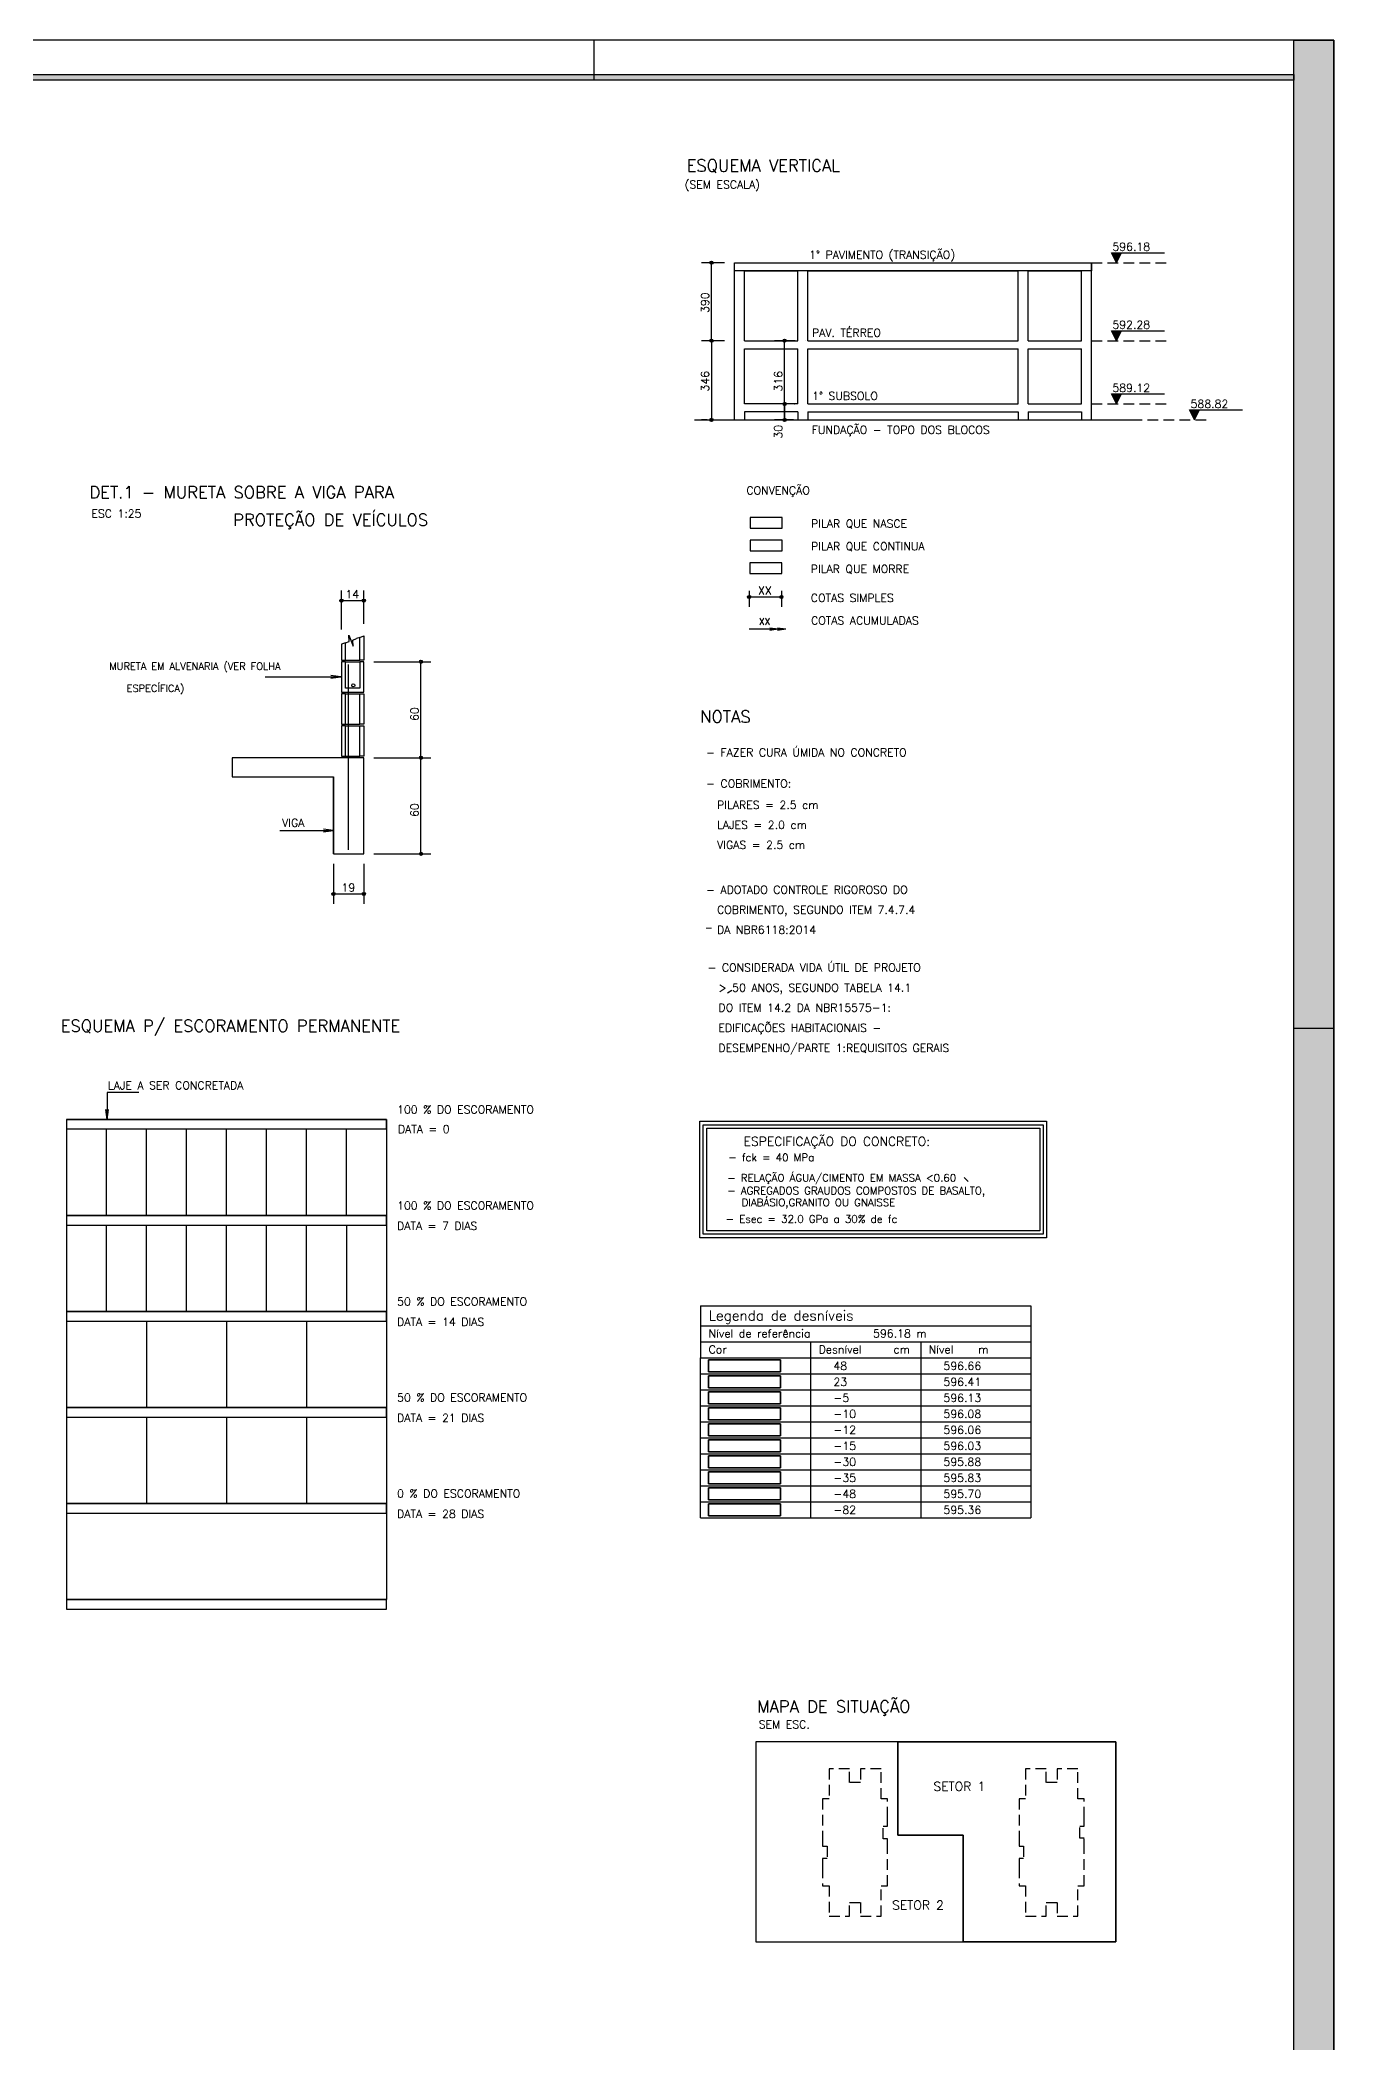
# Model space of a CAD drawing. Extents: x -9640 to 3028, y -691 to 5617.
# Drawn here: x 603 to 3028, y 1861 to 5617 of the extents above; entities that cross this region are included whole.
import ezdxf

# ---------------------------------------------------------------- set-up
doc = ezdxf.new("R2010")
doc.units = 0
doc.header["$LTSCALE"] = 100
doc.header["$MEASUREMENT"] = 0
doc.linetypes.add('ESTILO_TQS_0002', pattern=[0.3, 0.2, -0.1])
doc.layers.get('0').update_dxf_attribs({"color": 245, "linetype": 'CONTINUOUS'})
for name, color, linetype in [('01', 7, 'CONTINUOUS'), ('104', 5, 'CONTINUOUS'), ('132', 7, 'CONTINUOUS'), ('16', 5, 'CONTINUOUS'), ('171', 7, 'CONTINUOUS'), ('2', 5, 'CONTINUOUS'), ('200', 7, 'ESTILO_TQS_0002'), ('21', 1, 'CONTINUOUS'), ('210', 7, 'ESTILO_TQS_0002'), ('221', 102, 'CONTINUOUS'), ('231', 4, 'CONTINUOUS'), ('233', 7, 'CONTINUOUS'), ('235', 7, 'CONTINUOUS'), ('240', 43, 'CONTINUOUS'), ('241', 4, 'CONTINUOUS'), ('243', 9, 'CONTINUOUS'), ('244', 6, 'CONTINUOUS'), ('246', 3, 'CONTINUOUS'), ('248', 8, 'CONTINUOUS'), ('3', 1, 'CONTINUOUS'), ('30', 7, 'CONTINUOUS'), ('4', 3, 'CONTINUOUS'), ('60', 7, 'CONTINUOUS'), ('7', 2, 'CONTINUOUS'), ('9', 3, 'CONTINUOUS')]:
    doc.layers.add(name, color=color, linetype=linetype)
doc.styles.get("Standard").update_dxf_attribs({"font": 'ROMANS.SHX'})

# ---------------------------------------------------------------- blocks, each defined once
blk = doc.blocks.new('_COTAZ')
for p, q in [((0.25, 0.5), (-2.4, 0.5)), ((0, 0), (-0.250001, 0.5)), ((-0.227705, 0.455408), (0.227705, 0.455408)), ((-0.205409, 0.410817), (0.205409, 0.410817)), ((-0.183113, 0.366225), (0.183113, 0.366225)), ((-0.160818, 0.321634), (0.160817, 0.321634)), ((-0.138522, 0.277043), (0.138521, 0.277042)), ((-0.116226, 0.232451), (0.116226, 0.232451)), ((-0.09393, 0.18786), (0.09393, 0.18786)), ((-0.071634, 0.143268), (0.071634, 0.143269)), ((-0.049338, 0.098677), (0.049338, 0.098677)), ((-0.027043, 0.054086), (0.027042, 0.054086)), ((0, 0), (0.25, 0.5))]:
    blk.add_line(p, q)
blk = doc.blocks.new('DOT2', base_point=(2575.862793, -1123.101563))
for radius in [0.16, 0.08]:
    blk.add_circle((2575.862793, -1123.101563), radius)
blk = doc.blocks.new('LINCOR', base_point=(3.340557, 0.831553))
blk.add_lwpolyline([(3.340557, 0.831553), (3.673891, 0.831553), (3.840557, 1.331553), (3.840557, 0.331553), (4.007224, 0.831553), (4.340557, 0.831553)])

msp = doc.modelspace()

# ---------------------------------------------------------------- linework, layer by layer
for p, q in [((1640.424399, 5616.613072), (1640.424399, 5541.613072)), ((1904.543176, 5199.142852), (2023.293176, 5199.142852)), ((1904.543176, 5184.142852), (1904.543176, 5199.142852)), ((1904.543176, 5037.891753), (1904.543176, 5184.142852)), ((1923.293176, 5184.142852), (2023.293176, 5184.142852)), ((1923.293176, 5052.892853), (1923.293176, 5184.142852)), ((2023.293176, 5199.142852), (2435.793176, 5199.142852)), ((2023.293176, 5052.892853), (2023.293176, 5184.142852)), ((2023.293176, 5052.892853), (2023.293176, 5184.142852)), ((2042.043176, 5184.142852), (2435.793176, 5184.142852)), ((2042.043176, 5052.892853), (2042.043176, 5184.142852)), ((2435.793176, 5199.142852), (2573.293176, 5199.142852)), ((2435.793176, 5052.892853), (2435.793176, 5184.142852)), ((2454.543176, 5184.142852), (2554.543176, 5184.142852)), ((2454.543176, 5052.892853), (2454.543176, 5184.142852)), ((2454.543176, 5052.892853), (2454.543176, 5184.142852)), ((2554.543176, 5052.892853), (2554.543176, 5184.142852)), ((2573.293176, 5184.142852), (2573.293176, 5199.142852)), ((2573.293176, 5037.891753), (2573.293176, 5184.142852)), ((1904.543176, 4904.39276), (1904.543176, 5037.891753)), ((1904.543176, 4934.39175), (1904.543176, 5037.891753)), ((1923.293176, 5052.891753), (2023.293176, 5052.891753)), ((1923.293176, 5037.891753), (2023.293176, 5037.891753)), ((1923.293176, 4934.39175), (1923.293176, 5037.891753)), ((2023.293176, 4934.39175), (2023.293176, 5037.891753)), ((2023.293176, 4934.39175), (2023.293176, 5037.891753)), ((2042.043176, 5052.891753), (2435.793176, 5052.891753)), ((2042.043176, 5037.891753), (2435.793176, 5037.891753)), ((2042.043176, 4934.39276), (2042.043176, 5037.891753)), ((2435.793176, 4934.39276), (2435.793176, 5037.891753)), ((2454.543176, 5052.891753), (2554.543176, 5052.891753)), ((2454.543176, 5037.891753), (2554.543176, 5037.891753)), ((2454.543176, 4934.39276), (2454.543176, 5037.891753)), ((2454.543176, 4934.39175), (2454.543176, 5037.891753)), ((2554.543176, 4934.39175), (2554.543176, 5037.891753)), ((2573.293176, 4904.39276), (2573.293176, 5037.891753)), ((2573.293176, 4934.39175), (2573.293176, 5037.891753)), ((2023.293176, 4934.39175), (1923.293176, 4934.39175)), ((2042.043176, 4934.39276), (2435.793176, 4934.39276)), ((2454.543176, 4934.39175), (2554.543176, 4934.39175)), ((1829.543176, 4904.39276), (2648.293176, 4904.39276)), ((2023.293176, 4919.39276), (1923.293176, 4919.39276)), ((1923.293176, 4919.39276), (1923.293176, 4904.39276)), ((2023.293176, 4919.39276), (2023.293176, 4904.39276)), ((2042.043176, 4919.39276), (2435.793176, 4919.39276)), ((2042.043176, 4919.39276), (2042.043176, 4904.39276)), ((2435.793176, 4919.39276), (2435.793176, 4904.39276)), ((2454.543176, 4919.39276), (2454.543176, 4904.39276)), ((2454.543176, 4919.39276), (2554.543176, 4919.39276)), ((2554.543176, 4919.39276), (2554.543176, 4904.39276)), ((1891.079515, 3830.445906), (1899.013633, 3835.174836)), ((2952.924399, 3764.113072), (3027.924399, 3764.113072)), ((651.994986, 3592.924115), (651.994986, 2692.924115)), ((651.994986, 3592.924115), (1251.994986, 3592.924115)), ((651.994986, 3574.924115), (1251.994986, 3574.924115)), ((1251.994986, 3592.924115), (1251.994986, 2692.924115)), ((651.994986, 3412.924115), (1251.994986, 3412.924115)), ((651.994986, 3394.924115), (1251.994986, 3394.924115)), ((651.994986, 3232.924115), (1251.994986, 3232.924115)), ((1840.772438, 3243.166896), (1840.772438, 3145.666896)), ((1840.772438, 3243.166896), (2459.522438, 3243.166896)), ((2459.522438, 3243.166896), (2459.522438, 3205.666896)), ((651.994986, 3214.924115), (1251.994986, 3214.924115)), ((1840.772438, 3205.666896), (2459.522438, 3205.666896)), ((2459.522438, 3205.666896), (2459.522438, 3175.666896)), ((1840.772438, 3175.666896), (2459.522438, 3175.666896)), ((2047.022438, 3175.666896), (2047.022438, 3145.666896)), ((2253.272438, 3175.666896), (2253.272438, 3145.666896)), ((2459.522438, 3175.666896), (2459.522438, 3145.666896)), ((1840.772438, 3145.666896), (2459.522438, 3145.666896)), ((1840.772438, 3145.666896), (2459.522438, 3145.666896)), ((1840.772438, 3145.666896), (1840.772438, 3145.666896)), ((1840.772438, 3115.666896), (1840.772438, 3145.666896)), ((2047.022438, 3145.666896), (2047.022438, 3145.666896)), ((2047.022438, 3145.666896), (2047.022438, 3115.666896)), ((2253.272438, 3145.666896), (2253.272438, 3145.666896)), ((2253.272438, 3145.666896), (2253.272438, 3115.666896)), ((2459.522438, 3145.666896), (2459.522438, 3145.666896)), ((2459.522438, 3145.666896), (2459.522438, 3115.666896)), ((1840.772438, 3115.666896), (2459.522438, 3115.666896)), ((1840.772438, 3085.666896), (1840.772438, 3115.666896)), ((1840.772438, 3085.666896), (2459.522438, 3085.666896)), ((1840.772438, 3055.666896), (1840.772438, 3085.666896)), ((2047.022438, 3115.666896), (2047.022438, 3085.666896)), ((2047.022438, 3085.666896), (2047.022438, 3055.666896)), ((2253.272438, 3115.666896), (2253.272438, 3085.666896)), ((2253.272438, 3085.666896), (2253.272438, 3055.666896)), ((2459.522438, 3115.666896), (2459.522438, 3085.666896)), ((2459.522438, 3085.666896), (2459.522438, 3055.666896)), ((651.994986, 3052.924115), (1251.994986, 3052.924115)), ((1840.772438, 3055.666896), (2459.522438, 3055.666896)), ((1840.772438, 3025.666896), (1840.772438, 3055.666896)), ((2047.022438, 3055.666896), (2047.022438, 3025.666896)), ((2253.272438, 3055.666896), (2253.272438, 3025.666896)), ((2459.522438, 3055.666896), (2459.522438, 3025.666896)), ((651.994986, 3034.924115), (1251.994986, 3034.924115)), ((1840.772438, 3025.666896), (2459.522438, 3025.666896)), ((1840.772438, 2995.666896), (1840.772438, 3025.666896)), ((2047.022438, 3025.666896), (2047.022438, 2995.666896)), ((2253.272438, 3025.666896), (2253.272438, 2995.666896)), ((2459.522438, 3025.666896), (2459.522438, 2995.666896)), ((1840.772438, 2965.666896), (1840.772438, 2995.666896)), ((1840.772438, 2995.666896), (2459.522438, 2995.666896)), ((2047.022438, 2995.666896), (2047.022438, 2965.666896)), ((2253.272438, 2995.666896), (2253.272438, 2965.666896)), ((2459.522438, 2995.666896), (2459.522438, 2965.666896)), ((1840.772438, 2965.666896), (2459.522438, 2965.666896)), ((1840.772438, 2935.666896), (1840.772438, 2965.666896)), ((1840.772438, 2875.666896), (1840.772438, 2935.666896)), ((1840.772438, 2935.666896), (2459.522438, 2935.666896)), ((2047.022438, 2965.666896), (2047.022438, 2935.666896)), ((2047.022438, 2935.666896), (2047.022438, 2875.666896)), ((2253.272438, 2965.666896), (2253.272438, 2935.666896)), ((2253.272438, 2935.666896), (2253.272438, 2875.666896)), ((2459.522438, 2965.666896), (2459.522438, 2935.666896)), ((2459.522438, 2935.666896), (2459.522438, 2875.666896)), ((1840.772438, 2905.666896), (2459.522438, 2905.666896)), ((651.994986, 2872.924115), (1251.994986, 2872.924115)), ((651.994986, 2854.924115), (1251.994986, 2854.924115)), ((1840.772438, 2875.666896), (2459.522438, 2875.666896)), ((1840.772438, 2875.666896), (1840.772438, 2875.666896)), ((1840.772438, 2845.666896), (1840.772438, 2875.666896)), ((1840.772438, 2875.666896), (2459.522438, 2875.666896)), ((1840.772438, 2875.666896), (1840.772438, 2875.666896)), ((2047.022438, 2875.666896), (2047.022438, 2875.666896)), ((2047.022438, 2875.666896), (2047.022438, 2845.666896)), ((2047.022438, 2875.666896), (2047.022438, 2875.666896)), ((2253.272438, 2875.666896), (2253.272438, 2875.666896)), ((2253.272438, 2875.666896), (2253.272438, 2845.666896)), ((2253.272438, 2875.666896), (2253.272438, 2875.666896)), ((2459.522438, 2875.666896), (2459.522438, 2875.666896)), ((2459.522438, 2875.666896), (2459.522438, 2845.666896)), ((2459.522438, 2875.666896), (2459.522438, 2875.666896)), ((1840.772438, 2845.666896), (2459.522438, 2845.666896)), ((651.994986, 2692.924115), (1251.994986, 2692.924115)), ((651.994986, 2692.924115), (1251.994986, 2692.924115)), ((651.994986, 2674.924115), (1251.994986, 2674.924115))]:
    msp.add_line(p, q)
for points in [[(-9639.575601, -690.886928), (3027.924399, -690.886928), (3027.924399, 5616.613072), (-9639.575601, 5616.613072), (-9639.575601, -690.886928)], [(2952.924399, 5616.613072), (3027.924399, 5616.613072), (3027.924399, -690.886928), (2952.924399, -690.886928), (2952.924399, 5616.613072)], [(2952.924399, -615.886928), (2952.924399, -626.386928), (-9462.575601, -626.386928), (-9462.575601, 5552.113072), (2952.924399, 5552.113072), (2952.924399, 5541.613072), (-9452.075601, 5541.613072), (-9452.075601, -615.886928), (2952.924399, -615.886928)], [(-9452.075601, -615.886928), (2952.924399, -615.886928), (2952.924399, 5541.613072), (-9452.075601, 5541.613072), (-9452.075601, -615.886928)], [(1855.772438, 3119.416896), (1990.772438, 3119.416896), (1990.772438, 3141.916896), (1855.772438, 3141.916896), (1855.772438, 3119.416896)], [(1855.772438, 3089.416896), (1990.772438, 3089.416896), (1990.772438, 3111.916896), (1855.772438, 3111.916896), (1855.772438, 3089.416896)], [(1855.772438, 3059.416896), (1990.772438, 3059.416896), (1990.772438, 3081.916896), (1855.772438, 3081.916896), (1855.772438, 3059.416896)], [(1855.772438, 3029.416896), (1990.772438, 3029.416896), (1990.772438, 3051.916896), (1855.772438, 3051.916896), (1855.772438, 3029.416896)], [(1855.772438, 3021.916896), (1990.772438, 3021.916896), (1990.772438, 2999.416896), (1855.772438, 2999.416896), (1855.772438, 3021.916896)], [(1855.772438, 2991.916896), (1990.772438, 2991.916896), (1990.772438, 2969.416896), (1855.772438, 2969.416896), (1855.772438, 2991.916896)], [(1855.772438, 2939.416896), (1990.772438, 2939.416896), (1990.772438, 2961.916896), (1855.772438, 2961.916896), (1855.772438, 2939.416896)], [(1855.772438, 2909.416896), (1990.772438, 2909.416896), (1990.772438, 2931.916896), (1855.772438, 2931.916896), (1855.772438, 2909.416896)], [(1855.772438, 2879.416896), (1990.772438, 2879.416896), (1990.772438, 2901.916896), (1855.772438, 2901.916896), (1855.772438, 2879.416896)], [(1855.772438, 2849.416896), (1990.772438, 2849.416896), (1990.772438, 2871.916896), (1855.772438, 2871.916896), (1855.772438, 2849.416896)], [(2619.036431, 2426.049905), (1944.036431, 2426.049905), (1944.036431, 2051.049905), (2619.036431, 2051.049905), (2619.036431, 2426.049905)], [(2210.211263, 2426.049905), (2210.211263, 2250.812405), (2332.836262, 2250.812405), (2332.836262, 2051.049905)]]:
    msp.add_lwpolyline(points)
for points in [[(-9452.075601, 5541.613072), (-9462.575601, 5552.113072), (2952.924399, 5552.113072)], [(-9452.075601, 5541.613072), (2952.924399, 5552.113072), (2952.924399, 5541.613072)]]:
    msp.add_solid(points)
at = {"layer": '01'}
for p, q in [((1209.481705, 4270.901693), (962.435848, 4270.901693)), ((1209.481705, 4090.901693), (1209.481705, 4270.901693)), ((962.435848, 4234.901693), (1083.881111, 4234.901693)), ((1083.881111, 4234.901693), (1152.481705, 4234.901693)), ((1152.481705, 4090.901693), (1152.481705, 4234.901693)), ((1152.481705, 4090.901693), (1209.481705, 4090.901693)), ((2342.368898, 3476.357225), (2335.007406, 3484.29234))]:
    msp.add_line(p, q, dxfattribs=at)
for points in [[(1839.231148, 3589.443592), (2489.325953, 3589.443592), (2489.325953, 3371.017614), (1839.231148, 3371.017614), (1839.231148, 3589.443592)], [(1845.711142, 3582.963598), (2482.84596, 3582.963598), (2482.84596, 3377.497608), (1845.711142, 3377.497608), (1845.711142, 3582.963598)], [(1852.191135, 3576.483605), (2476.365966, 3576.483605), (2476.365966, 3383.977601), (1852.191135, 3383.977601), (1852.191135, 3576.483605)]]:
    msp.add_lwpolyline(points, dxfattribs=at)
at = {"layer": '104'}
for points in [[(1839.231148, 3589.443592), (2489.325953, 3589.443592), (2489.325953, 3371.017614), (1839.231148, 3371.017614), (1839.231148, 3589.443592)], [(1855.772438, 2931.916896), (1990.772438, 2931.916896), (1990.772438, 2909.416896), (1855.772438, 2909.416896), (1855.772438, 2931.916896)]]:
    msp.add_lwpolyline(points, dxfattribs=at)
at = {"layer": '132'}
for p, q in [((1201.981705, 4496.623049), (1195.697934, 4494.266635)), ((1174.981705, 4453.901693), (1201.981705, 4453.901693)), ((1174.981705, 4450.901693), (1201.981705, 4450.901693)), ((1174.981705, 4390.901693), (1201.981705, 4390.901693)), ((1174.981705, 4333.901693), (1201.981705, 4333.901693)), ((1174.981705, 4330.901693), (1201.981705, 4330.901693)), ((1174.981705, 4273.901693), (1201.981705, 4273.901693))]:
    msp.add_line(p, q, dxfattribs=at)
for points in [[(1174.981705, 4453.901693), (1174.981705, 4486.498049), (1167.481705, 4483.685549), (1167.481705, 4453.901693), (1174.981705, 4453.901693)], [(1201.981705, 4453.901693), (1201.981705, 4496.623049), (1209.481705, 4499.435549), (1209.481705, 4453.901693), (1201.981705, 4453.901693)], [(1209.481705, 4393.901693), (1209.481705, 4450.901693), (1201.981705, 4450.901693), (1201.981705, 4401.401693), (1174.981705, 4401.401693), (1174.981705, 4450.901693), (1167.481705, 4450.901693), (1167.481705, 4393.901693), (1209.481705, 4393.901693)], [(1174.981705, 4333.901693), (1174.981705, 4390.901693), (1167.481705, 4390.901693), (1167.481705, 4333.901693), (1174.981705, 4333.901693)], [(1201.981705, 4333.901693), (1201.981705, 4390.901693), (1209.481705, 4390.901693), (1209.481705, 4333.901693), (1201.981705, 4333.901693)], [(1174.981705, 4273.901693), (1174.981705, 4330.901693), (1167.481705, 4330.901693), (1167.481705, 4273.901693), (1174.981705, 4273.901693)], [(1201.981705, 4273.901693), (1201.981705, 4330.901693), (1209.481705, 4330.901693), (1209.481705, 4273.901693), (1201.981705, 4273.901693)]]:
    msp.add_lwpolyline(points, dxfattribs=at)
at = {"layer": '171'}
msp.add_lwpolyline([(1855.772438, 2969.416896), (1990.772438, 2969.416896), (1990.772438, 2991.916896), (1855.772438, 2991.916896), (1855.772438, 2969.416896)], dxfattribs=at)
at = {"layer": '2'}
msp.add_lwpolyline([(1933.81748, 4701.722529), (1993.81082, 4701.722529), (1993.81082, 4721.720309), (1933.81748, 4721.720309), (1933.81748, 4701.722529)], dxfattribs=at)
at = {"layer": '200'}
for p, q in [((2573.293176, 5199.142852), (2715.793176, 5199.142852)), ((2573.293176, 5052.891753), (2715.793176, 5052.891753)), ((2573.293176, 4934.39276), (2715.793176, 4934.39276)), ((2648.293176, 4904.39276), (2790.793176, 4904.39276))]:
    msp.add_line(p, q, dxfattribs=at)
at = {"layer": '21'}
for p, q in [((2000.323904, 4511.789067), (1931.684963, 4511.789067)), ((1986.298385, 4511.789067), (1970.683128, 4513.844854)), ((1986.298385, 4511.789067), (1970.683128, 4509.733278)), ((2000.323904, 4511.789067), (1984.708648, 4513.844854)), ((2000.323904, 4511.789067), (1984.708648, 4509.733278))]:
    msp.add_line(p, q, dxfattribs=at)
at = {"layer": '210'}
for points in [[(2069.511465, 2190.549905), (2069.511465, 2155.749905), (2081.511431, 2155.749905), (2081.511431, 2099.124905), (2120.061431, 2099.124905), (2120.061431, 2124.849905), (2140.761431, 2124.849905), (2140.761431, 2099.124905), (2179.311431, 2099.124905), (2179.311431, 2155.749905), (2191.311465, 2155.749905), (2191.311431, 2224.299905), (2191.311431, 2224.299905), (2191.311431, 2244.174905), (2183.061431, 2244.174905), (2183.061431, 2267.649334), (2191.311431, 2267.649334), (2191.311431, 2283.999905), (2191.311431, 2283.999905), (2191.311465, 2318.799905), (2179.311431, 2318.799905), (2179.311431, 2375.424905), (2140.761431, 2375.424905), (2140.761431, 2349.699905), (2120.061431, 2349.699905), (2120.061431, 2375.424905), (2081.511431, 2375.424905), (2081.511431, 2318.799905), (2069.511465, 2318.799905), (2069.511465, 2250.249905), (2069.511431, 2250.249905), (2069.511431, 2230.374905), (2077.761431, 2230.374905), (2077.761431, 2206.900476), (2069.511431, 2206.900476), (2069.511431, 2190.549905), (2069.511465, 2190.549905)], [(2438.023965, 2190.549905), (2438.023965, 2155.749905), (2450.023931, 2155.749905), (2450.023931, 2099.124905), (2488.573931, 2099.124905), (2488.573931, 2124.849905), (2509.273931, 2124.849905), (2509.273931, 2099.124905), (2547.823931, 2099.124905), (2547.823931, 2155.749905), (2559.823965, 2155.749905), (2559.823931, 2224.299905), (2559.823931, 2224.299905), (2559.823931, 2244.999915), (2551.573931, 2244.999915), (2551.573931, 2267.649334), (2559.823931, 2267.649334), (2559.823931, 2283.999905), (2559.823931, 2283.999905), (2559.823965, 2318.799905), (2547.823931, 2318.799905), (2547.823931, 2375.424905), (2509.273931, 2375.424905), (2509.273931, 2349.699905), (2488.573931, 2349.699905), (2488.573931, 2375.424905), (2450.023931, 2375.424905), (2450.023931, 2318.799905), (2438.023965, 2318.799905), (2438.023965, 2250.249905), (2438.023931, 2250.249905), (2438.023931, 2229.999915), (2446.273931, 2229.999915), (2446.273931, 2206.900476), (2438.023931, 2206.900476), (2438.023931, 2190.549905), (2438.023965, 2190.549905)]]:
    msp.add_lwpolyline(points, dxfattribs=at)
at = {"layer": '221', "color": 11, "linetype": 'Continuous'}
for p, q in [((1885.793176, 5199.142852), (1842.278446, 5199.142852)), ((1861.028446, 5052.892853), (1861.028446, 5199.142852)), ((1904.543176, 5199.142852), (1904.543176, 5199.142852)), ((1867.043176, 5052.892853), (1842.278446, 5052.892853)), ((1885.793176, 5052.892853), (1842.278446, 5052.892853)), ((1861.028446, 5052.892853), (1861.028446, 4904.39276)), ((1885.793176, 5052.892853), (1885.793176, 5052.892853)), ((1904.543176, 5052.892853), (1904.543176, 5052.892853)), ((2018.208206, 5052.891753), (1979.543176, 5052.891753)), ((1998.293176, 4904.39276), (1998.293176, 5052.891753)), ((2036.958206, 5052.891753), (2036.958206, 5052.891753)), ((1997.361513, 4934.39175), (1997.361513, 4934.39175)), ((1998.293176, 4934.39175), (1998.293176, 4904.39276)), ((2016.111513, 4934.39175), (2017.043176, 4934.39175)), ((1853.100958, 4904.39276), (1842.278446, 4904.39276)), ((1871.850958, 4904.39276), (1871.850958, 4904.39276)), ((2014.698276, 4904.39276), (1979.543176, 4904.39276)), ((2014.698276, 4904.39276), (1979.543176, 4904.39276)), ((2033.448276, 4904.39276), (2033.448276, 4904.39276)), ((2033.448276, 4904.39276), (2033.448276, 4904.39276)), ((1931.684963, 4584.008606), (1931.684963, 4553.685426)), ((1992.164963, 4584.008606), (1992.164963, 4553.685426)), ((1931.684963, 4572.435426), (1992.164963, 4572.435426))]:
    msp.add_line(p, q, dxfattribs=at)
at = {"layer": '221'}
for p, q in [((1167.481705, 4511.167723), (1167.481705, 4584.29803)), ((1209.481705, 4522.33648), (1209.481705, 4584.29803)), ((1167.481705, 4565.54803), (1209.481705, 4565.54803)), ((1228.231705, 4450.901693), (1335.299731, 4450.901693)), ((1316.549731, 4270.901693), (1316.549731, 4450.901693)), ((1228.231705, 4270.901693), (1335.299731, 4270.901693)), ((1316.549731, 4090.901693), (1316.549731, 4270.901693)), ((1152.481705, 4072.151693), (1152.481705, 3996.849734)), ((1209.481705, 4072.151693), (1209.481705, 3996.849734)), ((1228.231705, 4090.901693), (1335.299731, 4090.901693)), ((1152.481705, 4015.599734), (1209.481705, 4015.599734))]:
    msp.add_line(p, q, dxfattribs=at)
for points in [[(1024.32438, 4422.496517), (1166.208496, 4422.496517), (1147.618905, 4420.04915), (1166.208496, 4422.496517), (1147.618905, 4424.943883)], [(1052.289677, 4134.794943), (1152.481705, 4134.794943), (1133.892114, 4132.347577), (1152.481705, 4134.794943), (1133.892114, 4137.242309)]]:
    msp.add_lwpolyline(points, dxfattribs=at)
at = {"layer": '221', "color": 11, "linetype": 'Continuous'}
for centre, radius in [((1861.028446, 5199.142852), 3), ((1861.028446, 5199.142852), 1.5), ((1861.028446, 5052.892853), 3), ((1861.028446, 5052.892853), 3), ((1861.028446, 5052.892853), 1.5), ((1861.028446, 5052.892853), 1.5), ((1998.293176, 5052.891753), 3), ((1998.293176, 5052.891753), 1.5), ((1998.293176, 4934.39175), 3), ((1998.293176, 4934.39175), 1.5), ((1861.028446, 4904.39276), 3), ((1861.028446, 4904.39276), 1.5), ((1998.293176, 4904.39276), 3), ((1998.293176, 4904.39276), 3), ((1998.293176, 4904.39276), 1.5), ((1998.293176, 4904.39276), 1.5), ((1931.684963, 4572.435426), 3), ((1931.684963, 4572.435426), 1.5), ((1992.164963, 4572.435426), 3), ((1992.164963, 4572.435426), 1.5)]:
    msp.add_circle(centre, radius, dxfattribs=at)
at = {"layer": '231'}
msp.add_lwpolyline([(1855.772438, 3081.916896), (1990.772438, 3081.916896), (1990.772438, 3059.416896), (1855.772438, 3059.416896), (1855.772438, 3081.916896)], dxfattribs=at)
at = {"layer": '233'}
msp.add_lwpolyline([(1855.772438, 2901.916896), (1990.772438, 2901.916896), (1990.772438, 2879.416896), (1855.772438, 2879.416896), (1855.772438, 2901.916896)], dxfattribs=at)
at = {"layer": '235'}
for points in [[(2952.924399, 5616.613072), (3027.924399, 5616.613072), (3027.924399, 5616.613072)], [(2952.924399, 5616.613072), (3027.924399, 5616.613072), (3027.924399, -690.886928)], [(2952.924399, 5616.613072), (3027.924399, -690.886928), (3027.924399, -690.886928)], [(2952.924399, 5616.613072), (3027.924399, -690.886928), (2952.924399, -690.886928)], [(2952.924399, 5616.613072), (2952.924399, -690.886928), (2952.924399, -690.886928)], [(2952.924399, 5616.613072), (2952.924399, -690.886928), (2952.924399, 5616.613072)]]:
    msp.add_solid(points, dxfattribs=at)
at = {"layer": '240'}
msp.add_lwpolyline([(1855.772438, 2871.916896), (1990.772438, 2871.916896), (1990.772438, 2849.416896), (1855.772438, 2849.416896), (1855.772438, 2871.916896)], dxfattribs=at)
at = {"layer": '241'}
msp.add_lwpolyline([(1855.772438, 3111.916896), (1990.772438, 3111.916896), (1990.772438, 3089.416896), (1855.772438, 3089.416896), (1855.772438, 3111.916896)], dxfattribs=at)
at = {"layer": '243'}
msp.add_lwpolyline([(1855.772438, 2961.916896), (1990.772438, 2961.916896), (1990.772438, 2939.416896), (1855.772438, 2939.416896), (1855.772438, 2961.916896)], dxfattribs=at)
at = {"layer": '244'}
msp.add_lwpolyline([(1855.772438, 3141.916896), (1990.772438, 3141.916896), (1990.772438, 3119.416896), (1855.772438, 3119.416896), (1855.772438, 3141.916896)], dxfattribs=at)
at = {"layer": '246'}
msp.add_lwpolyline([(1855.772438, 3051.916896), (1990.772438, 3051.916896), (1990.772438, 3029.416896), (1855.772438, 3029.416896), (1855.772438, 3051.916896)], dxfattribs=at)
at = {"layer": '248'}
msp.add_lwpolyline([(1855.772438, 2999.416896), (1990.772438, 2999.416896), (1990.772438, 3021.916896), (1855.772438, 3021.916896), (1855.772438, 2999.416896)], dxfattribs=at)
at = {"layer": '3'}
msp.add_lwpolyline([(1933.816992, 4659.224749), (1993.810332, 4659.224749), (1993.810332, 4679.222529), (1933.816992, 4679.222529), (1933.816992, 4659.224749)], dxfattribs=at)
at = {"layer": '30'}
for points in [[(1904.543176, 5199.142852), (2573.293176, 5199.142852), (2573.293176, 5184.142852), (1904.543176, 5184.142852), (1904.543176, 5199.142852)], [(962.435848, 4234.901693), (1152.481705, 4234.901693), (1152.481705, 4090.901693), (1209.481705, 4090.901693), (1209.481705, 4270.901693), (962.435848, 4270.901693), (962.435848, 4234.901693)], [(651.994986, 3574.924115), (1251.994986, 3574.924115), (1251.994986, 3592.924115), (651.994986, 3592.924115), (651.994986, 3574.924115)], [(651.994986, 3394.924115), (1251.994986, 3394.924115), (1251.994986, 3412.924115), (651.994986, 3412.924115), (651.994986, 3394.924115)], [(651.994986, 3214.924115), (1251.994986, 3214.924115), (1251.994986, 3232.924115), (651.994986, 3232.924115), (651.994986, 3214.924115)], [(651.994986, 3034.924115), (1251.994986, 3034.924115), (1251.994986, 3052.924115), (651.994986, 3052.924115), (651.994986, 3034.924115)], [(651.994986, 2854.924115), (1251.994986, 2854.924115), (1251.994986, 2872.924115), (651.994986, 2872.924115), (651.994986, 2854.924115)], [(651.994986, 2674.924115), (1251.994986, 2674.924115), (1251.994986, 2692.924115), (651.994986, 2692.924115), (651.994986, 2674.924115)], [(1944.036431, 2426.049905), (1944.036431, 2051.049905), (2332.836262, 2051.049905), (2332.836262, 2250.812405), (2210.211263, 2250.812405), (2210.211263, 2426.049905), (1944.036431, 2426.049905)], [(2210.211263, 2426.049905), (2619.036431, 2426.049905), (2619.036431, 2051.049905), (2332.836262, 2051.049905), (2332.836262, 2250.812405), (2210.211263, 2250.812405), (2210.211263, 2426.049905)]]:
    msp.add_lwpolyline(points, dxfattribs=at)
at = {"layer": '4'}
msp.add_lwpolyline([(1933.268534, 4616.726969), (1993.261874, 4616.726969), (1993.261874, 4636.724749), (1933.268534, 4636.724749), (1933.268534, 4616.726969)], dxfattribs=at)
at = {"layer": '60'}
msp.add_line((1180.981705, 4098.401693), (1180.981705, 4445.817871), dxfattribs=at)
msp.add_circle((1189.759655, 4406.749597), 3.028992, dxfattribs=at)
at = {"layer": '7'}
msp.add_lwpolyline([(787.523755, 3643.621563), (728.132846, 3643.621563), (728.132846, 3592.924115), (725.685479, 3611.513706), (728.132846, 3592.924115), (730.580212, 3611.513706)], dxfattribs=at)
at = {"layer": '9'}
for p, q in [((726.994986, 3412.924115), (726.994986, 3574.924115)), ((801.994986, 3412.924115), (801.994986, 3574.924115)), ((876.994986, 3412.924115), (876.994986, 3574.924115)), ((951.994986, 3412.924115), (951.994986, 3574.924115)), ((1026.994986, 3412.924115), (1026.994986, 3574.924115)), ((1101.994986, 3412.924115), (1101.994986, 3574.924115)), ((1176.994986, 3412.924115), (1176.994986, 3574.924115)), ((726.994986, 3232.924115), (726.994986, 3394.924115)), ((801.994986, 3232.924115), (801.994986, 3394.924115)), ((876.994986, 3232.924115), (876.994986, 3394.924115)), ((951.994986, 3232.924115), (951.994986, 3394.924115)), ((1026.994986, 3232.924115), (1026.994986, 3394.924115)), ((1101.994986, 3232.924115), (1101.994986, 3394.924115)), ((1176.994986, 3394.924115), (1176.994986, 3232.924115)), ((801.994986, 3214.924115), (801.994986, 3052.924115)), ((951.994986, 3214.924115), (951.994986, 3052.924115)), ((1101.994986, 3214.924115), (1101.994986, 3052.924115)), ((801.994986, 3034.924115), (801.994986, 2872.924115)), ((951.994986, 3034.924115), (951.994986, 2872.924115)), ((1101.994986, 3034.924115), (1101.994986, 2872.924115))]:
    msp.add_line(p, q, dxfattribs=at)

# ---------------------------------------------------------------- block references
at = {"xscale": -37.5, "yscale": 37.5, "rotation": 360}
for p in [(2620.168176, 5199.142852), (2620.168176, 5052.891753), (2620.168176, 4934.39276), (2766.727509, 4904.39276)]:
    msp.add_blockref('_COTAZ', p, dxfattribs=at)
at = {"layer": '132', "xscale": 22.124943, "yscale": 22.124943, "rotation": 20.556045}
msp.add_blockref('LINCOR', (1174.981705, 4486.498049), dxfattribs=at)
at = {"layer": '221', "xscale": 18.75, "yscale": 18.75}
for p in [(1167.481705, 4565.54803), (1209.481705, 4565.54803), (1152.481705, 4015.599734), (1209.481705, 4015.599734)]:
    msp.add_blockref('DOT2', p, dxfattribs=at)
at = {"layer": '221', "xscale": 18.75, "yscale": 18.75, "rotation": 90}
for p in [(1316.549731, 4450.901693), (1316.549731, 4450.901693), (1316.549731, 4270.901693), (1316.549731, 4090.901693)]:
    msp.add_blockref('DOT2', p, dxfattribs=at)

# ---------------------------------------------------------------- texts
for s, height, p in [('(SEM ESCALA)', 14.984994, (1810.787157, 5338.109771)), ('1%%d PAVIMENTO (TRANSIÇÃO)', 15, (2044.029744, 5206.642852)), ('596.18', 15, (2612.668176, 5221.642852)), ('PAV. TÉRREO', 15, (2049.543176, 5060.391753)), ('592.28', 15, (2612.668176, 5075.391753)), ('589.12', 15, (2612.668176, 4956.89276)), ('1%%d SUBSOLO ', 15, (2049.543176, 4941.89276)), ('588.82', 15, (2759.227509, 4926.89276)), ('FUNDAÇÃO - TOPO DOS BLOCOS', 15, (2049.002265, 4878.332582)), ('ESC 1:25', 15, (698.738463, 4721.286066)), ('PILAR QUE NASCE', 15, (2047.828749, 4702.413859)), ('PILAR QUE CONTINUA', 14.998336, (2047.828749, 4659.916078)), ('PILAR QUE MORRE', 14.998336, (2047.279803, 4617.418543)), ('COTAS SIMPLES', 15, (2047.279803, 4563.12811)), ('COTAS ACUMULADAS', 15, (2047.828749, 4520.630085)), ('MURETA EM ALVENARIA (VER FOLHA', 13.5, (732.357444, 4435.859676)), ('ESPECÍFICA)', 13.5, (764.696168, 4394.413647)), ('- FAZER CURA ÚMIDA NO CONCRETO', 15, (1850.952238, 4273.444848)), ('- COBRIMENTO:', 15, (1851.026931, 4215.037125)), ('  PILARES = 2.5 cm', 15, (1851.026931, 4175.037124)), ('VIGA', 15, (1056.227171, 4141.573091)), ('  LAJES = 2.0 cm', 15, (1851.026931, 4137.537124)), ('  VIGAS = 2.5 cm', 15, (1851.026931, 4100.037124)), ('- ADOTADO CONTROLE RIGOROSO DO', 15, (1850.952238, 4015.952826)), ('  COBRIMENTO, SEGUNDO ITEM 7.4.7.4', 15, (1850.952238, 3978.452826)), ('_', 15, (1850.952238, 3952.952826)), ('  DA NBR6118:2014', 15, (1850.952238, 3940.952826)), ('- CONSIDERADA VIDA ÚTIL DE PROJETO', 15, (1853.603284, 3870.169659)), ('  > 50 ANOS, SEGUNDO TABELA 14.1', 15, (1853.603284, 3832.399411)), ('  DO ITEM 14.2 DA NBR15575-1:', 15, (1853.603284, 3794.899411)), ('  EDIFICAÇÕES HABITACIONAIS -', 15, (1853.603284, 3757.129164)), ('  DESEMPENHO/PARTE 1:REQUISITOS GERAIS', 15, (1853.603284, 3719.358916)), ('Legenda de desníveis', 18.75, (1855.772438, 3215.862345)), ('Nível de referência', 15, (1855.772438, 3184.104396)), ('596.18 m', 15, (2164.089713, 3184.104396)), ('Cor', 15, (1855.772438, 3154.104396)), ('Desnível', 15, (2062.022438, 3154.104396)), ('cm', 15, (2202.326861, 3154.104396)), ('Nível', 15, (2268.272438, 3154.104396)), ('m', 15, (2361.140154, 3154.104396)), ('48', 15, (2089.710843, 3123.166896)), ('596.66', 15, (2295.960843, 3123.166896)), ('23', 15, (2089.710843, 3093.166896)), ('596.41', 15, (2295.960843, 3093.166896)), ('-5', 15, (2089.710843, 3063.166896)), ('-10', 15, (2089.710843, 3033.166896)), ('596.13', 15, (2295.960843, 3063.166896)), ('596.08', 15, (2295.960843, 3033.166896)), ('-12', 15, (2089.710843, 3003.166896)), ('596.06', 15, (2295.960843, 3003.166896)), ('-15', 15, (2089.710843, 2973.166896)), ('596.03', 15, (2295.960843, 2973.166896)), ('-30', 15, (2089.710843, 2943.166896)), ('595.88', 15, (2295.960843, 2943.166896)), ('-35', 15, (2089.710843, 2913.166896)), ('-48', 15, (2089.710843, 2883.166896)), ('595.83', 15, (2295.960843, 2913.166896)), ('595.70', 15, (2295.960843, 2883.166896)), ('-82', 15, (2089.710843, 2853.166896)), ('595.36', 15, (2295.960843, 2853.166896)), ('SEM ESC.', 15, (1949.595503, 2451.116658))]:
    msp.add_text(s, height=height).set_placement(p)
at = {"layer": '01'}
for s, height, p in [('- RELAÇÃO ÁGUA/CIMENTO EM MASSA <0.60', 14.0625, (1890.756159, 3476.183343)), ('- fck = 40 MPa', 14.090625, (1892.627823, 3514.598858)), ('- AGREGADOS GRAUDOS COMPOSTOS DE BASALTO,', 14.0625, (1890.756159, 3452.258133)), ('DIABÁSIO,GRANITO OU GNAISSE ', 14.0625, (1917.58834, 3430.168985)), ('- Esec = 32.0 GPa a 30% de fc', 14.090625, (1887.769037, 3399.143877)), ('SETOR 1', 16.875, (2277.265942, 2333.861934)), ('SETOR 2', 16.875, (2199.764511, 2111.290353))]:
    msp.add_text(s, height=height, dxfattribs=at).set_placement(p)
at = {"layer": '16'}
for s, height, p in [('ESQUEMA VERTICAL', 22.5, (1814.562992, 5370.020211)), ('DET.1 - MURETA SOBRE A VIGA PARA', 22.5, (695.064606, 4757.385152)), ('CONVENÇÃO', 14.998335, (1926.598265, 4764.622958)), ('PROTEÇÃO DE VEÍCULOS', 22.5, (964.505631, 4705.899606)), ('NOTAS', 22.5, (1839.939423, 4336.801132)), ('ESQUEMA P/ ESCORAMENTO PERMANENTE', 22.5, (641.265241, 3757.031888)), ('ESPECIFICAÇÃO DO CONCRETO:', 16.873313, (1921.570173, 3543.184165)), ('MAPA DE SITUAÇÃO', 22.5, (1946.848884, 2480.988346))]:
    msp.add_text(s, height=height, dxfattribs=at).set_placement(p)
at = {"layer": '21'}
msp.add_text('XX', height=12.6, dxfattribs=at).set_placement((1950.214829, 4520.174899))
at = {"layer": '221', "color": 11, "linetype": 'Continuous'}
for s, p in [('390', (1856.528446, 5105.017852)), ('346', (1856.528446, 4957.642806)), ('316', (1993.793176, 4957.642257)), ('30', (1993.793176, 4869.392765))]:
    msp.add_text(s, height=15, rotation=90, dxfattribs=at).set_placement(p)
at = {"layer": '221'}
for s, p in [('14', (1174.981705, 4570.04803)), ('19', (1167.481705, 4020.099734))]:
    msp.add_text(s, height=15, dxfattribs=at).set_placement(p)
at = {"layer": '221', "color": 11, "linetype": 'Continuous'}
msp.add_text('XX', height=15, dxfattribs=at).set_placement((1948.424963, 4576.935426))
at = {"layer": '221'}
for p in [(1312.049731, 4339.901693), (1312.049731, 4159.901693)]:
    msp.add_text('60', height=15, rotation=90, dxfattribs=at).set_placement(p)
at = {"layer": '7'}
for s, p in [('LAJE A SER CONCRETADA', (729.738006, 3649.239622)), ('100 % DO ESCORAMENTO', (1271.822481, 3603.894153)), ('DATA = 0', (1273.286659, 3567.289697)), ('100 % DO ESCORAMENTO', (1271.822481, 3423.894153)), ('DATA = 7 DIAS', (1271.822481, 3385.731593)), ('50 % DO ESCORAMENTO', (1271.822481, 3243.894153)), ('DATA = 14 DIAS', (1271.822481, 3205.731593)), ('50 % DO ESCORAMENTO', (1271.822481, 3063.894153)), ('DATA = 21 DIAS', (1271.822481, 3025.731593)), ('0 % DO ESCORAMENTO', (1271.822481, 2883.894153)), ('DATA = 28 DIAS', (1271.822481, 2845.731593))]:
    msp.add_text(s, height=15, dxfattribs=at).set_placement(p)

doc.saveas('drawing.dxf')
